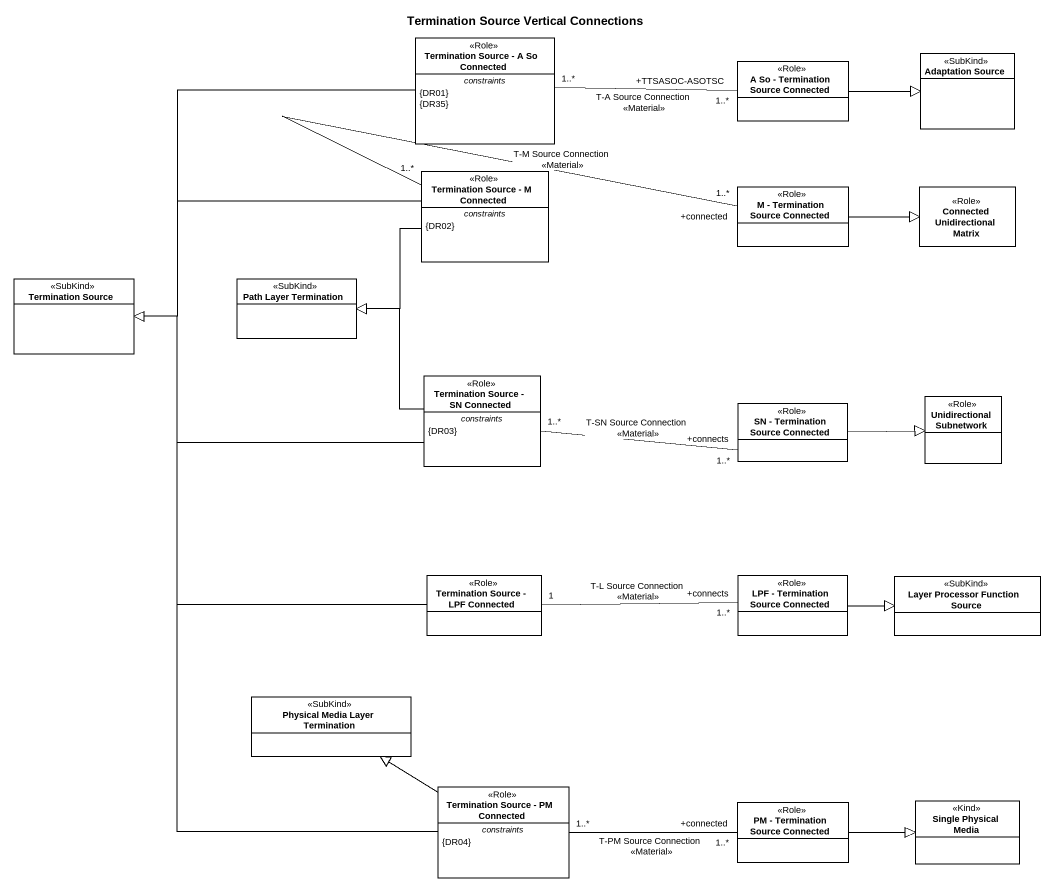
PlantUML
@startuml
title Termination Source Vertical Connections
hide circle
hide empty members
class "Termination Source - A So Connected" as Termination_Source_A_So <<Role>> {
  -- constraints --
  {DR01}
  {DR35}
}
class "Adaptation Source" as Adaptation_Source <<SubKind>>
class "A So - Termination Source Connected" as A_So_Termination_Source <<Role>>
class "Termination Source - M Connected" as Termination_Source_M <<Role>> {
  -- constraints --
  {DR02}
}
class "M - Termination Source Connected" as M_Termination_Source <<Role>>
class "Connected Unidirectional Matrix" as Connected_Unidirectional <<Role>>
class "Termination Source" as Termination_Source <<SubKind>>
class "Path Layer Termination" as Path_Layer_Termination <<SubKind>>
class "Termination Source - SN Connected" as Termination_Source_SN <<Role>> {
  -- constraints --
  {DR03}
}
class "SN - Termination Source Connected" as SN_Termination_Source <<Role>> #FFFFFF
class "Unidirectional Subnetwork" as Unidirectional_Subnetwork <<Role>> #FFFFFF
class "Termination Source - LPF Connected" as Termination_Source_LPF <<Role>>
class "LPF - Termination Source Connected" as LPF_Termination_Source <<Role>>
class "Layer Processor Function Source" as Layer_Processor_Function <<SubKind>>
class "Physical Media Layer Termination" as Physical_Media_Layer <<SubKind>>
class "Termination Source - PM Connected" as Termination_Source_PM <<Role>> {
  -- constraints --
  {DR04}
}
class "PM - Termination Source Connected" as PM_Termination_Source <<Role>>
class "Single Physical Media" as Single_Physical_Media <<Kind>>
Termination_Source_A_So "1..*" -right- "+TTSASOC-ASOTSC\n1..*" A_So_Termination_Source : T-A Source Connection\n<<Material>>
Termination_Source_A_So -left-|> Termination_Source
A_So_Termination_Source -right-|> Adaptation_Source
Termination_Source_M "1..*" -right- "+connected\n1..*" M_Termination_Source : T-M Source Connection\n<<Material>>
Termination_Source_M -left-|> Termination_Source
Termination_Source_M -left-|> Path_Layer_Termination
M_Termination_Source -right-|> Connected_Unidirectional
Termination_Source_SN -left-|> Termination_Source
Termination_Source_SN -up-|> Path_Layer_Termination
Termination_Source_SN "1..*" -right- "+connects\n1..*" SN_Termination_Source : T-SN Source Connection\n<<Material>>
SN_Termination_Source -right-|> Unidirectional_Subnetwork
Termination_Source_LPF -up-|> Termination_Source
Termination_Source_LPF "1" -right- "+connects\n1..*" LPF_Termination_Source : T-L Source Connection\n<<Material>>
LPF_Termination_Source -right-|> Layer_Processor_Function
Termination_Source_PM -up-|> Termination_Source
Termination_Source_PM -up-|> Physical_Media_Layer
Termination_Source_PM "1..*" -right- "+connected\n1..*" PM_Termination_Source : T-PM Source Connection\n<<Material>>
PM_Termination_Source -right-|> Single_Physical_Media
@enduml
